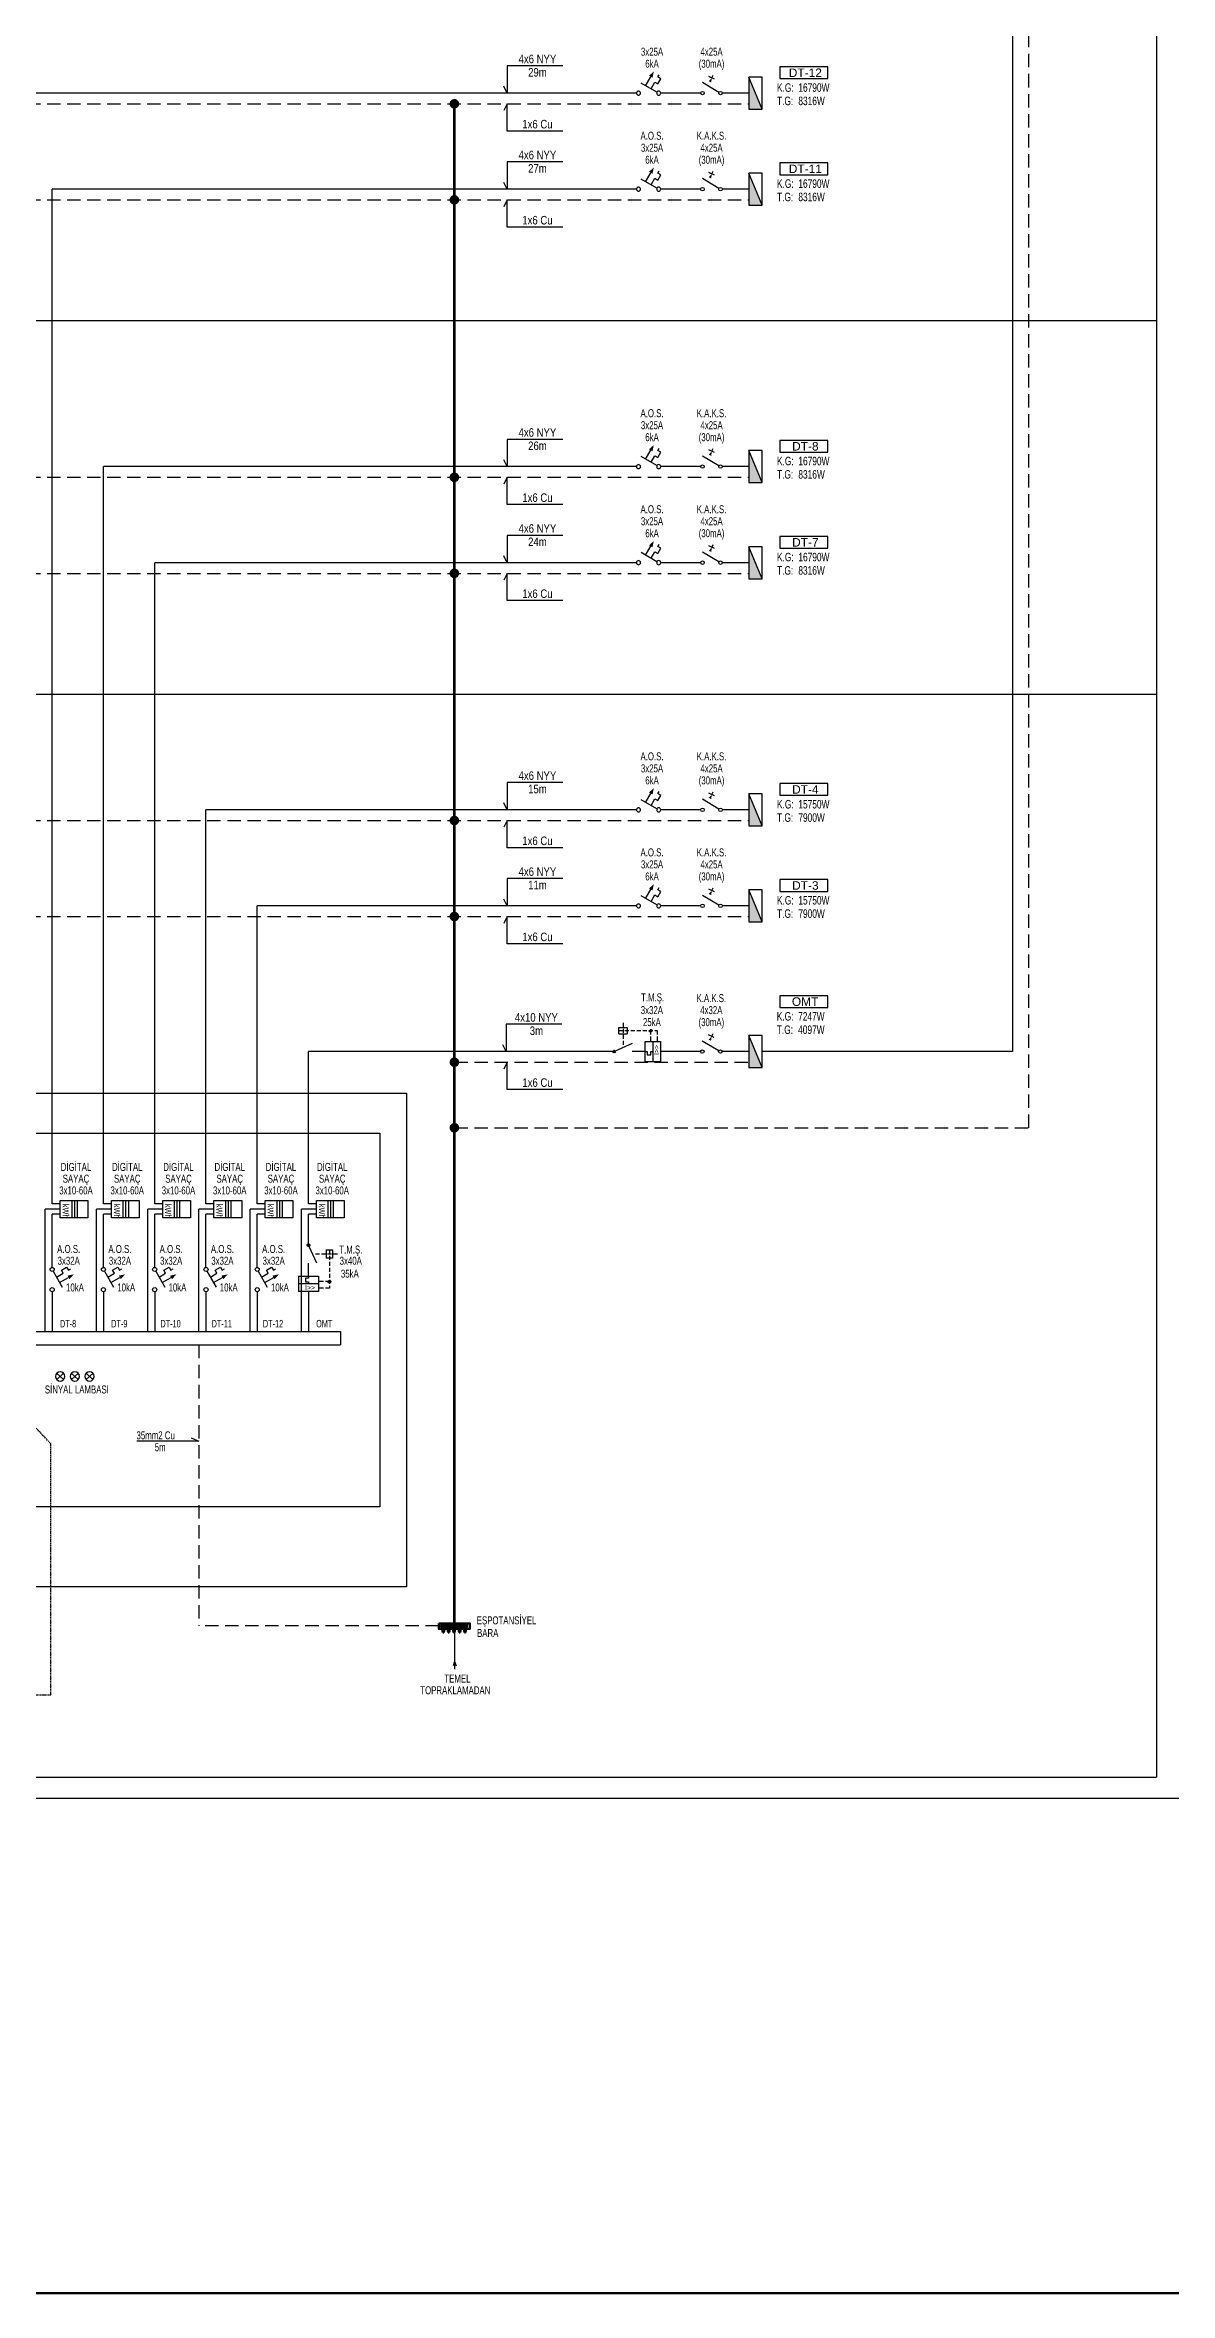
# Model space of a CAD drawing. Header units: millimetres. Extents: x 1852829 to 1882754, y -270850 to -231658.
# Drawn here: x 1876971 to 1879078, y -238520 to -234307 of the extents above; entities that cross this region are included whole.
import ezdxf
from ezdxf.enums import TextEntityAlignment as Align

# ---------------------------------------------------------------- set-up
doc = ezdxf.new("R2010")
doc.units = ezdxf.units.MM
for name, pattern in [('DASHED', [0.75, 0.5, -0.25]), ('DASHED2', [0.375, 0.25, -0.125]), ('HIDDEN', [0.375, 0.25, -0.125])]:
    doc.linetypes.add(name, pattern=pattern)
for name, color, linetype in [('00-SEMBOL', 1, 'Continuous'), ('E-SEMBOL', 2, 'Continuous'), ('KOLON ŞEMASI', 5, 'Continuous'), ('KOLON_SEMBOL', 3, 'Continuous')]:
    doc.layers.add(name, color=color, linetype=linetype)
doc.layers.add('a_çerçeve_line', color=7, linetype='Continuous', lineweight=50)
doc.layers.add('topraklamaa', color=3, linetype='Continuous', lineweight=40)
doc.styles.add('E_OPTIMUM_TEXT', font='')
doc.styles.add('ROMANS', font='arial.ttf', dxfattribs={"width": 0.7})
doc.styles.add('TR', font='TROMANS', dxfattribs={"width": 0.7})
doc.styles.get('E_OPTIMUM_TEXT').set_extended_font_data('@Arial Unicode MS')

# ---------------------------------------------------------------- blocks, each defined once
blk = doc.blocks.new('OPT_SAYAÇ')
at = {"layer": 'E-SEMBOL'}
for p, q in [((-19.7, 63), (19.7, 63)), ((-19.7, 0), (-19.7, 63)), ((19.7, 63), (19.7, 0)), ((-19.7, 38.3), (19.7, 38.3)), ((-19.7, 32.2), (19.7, 32.2)), ((-19.7, 26.1), (19.7, 26.1)), ((19.7, 0), (-19.7, 0))]:
    blk.add_line(p, q, dxfattribs=at)
at = {"layer": 'E-SEMBOL', "color": 2, "style": 'TR', "width": 0.7}
blk.add_text('kWh', height=14.14, dxfattribs=at).set_placement((-12, 5.4))
blk = doc.blocks.new('OPT_AOS')
at = {"layer": 'KOLON_SEMBOL', "color": 6}
blk.add_line((28.3, 14), (18.7, 30.8), dxfattribs=at)
for points in [[(18.1, 8.2), (11, 20.5), (5.2, 17.2), (-0.4, 27), (5.3, 30.3), (2.9, 34.4)], [(7.1, 1.9), (36.9, 18.9)]]:
    blk.add_lwpolyline(points, dxfattribs=at)
for centre in [(3.8, 0), (41.7, 0)]:
    blk.add_circle(centre, 3.79, dxfattribs=at)
at = {"layer": 'KOLON_SEMBOL', "color": 6, "linetype": 'Continuous'}
blk.add_solid([(22, 32.6), (15.4, 28.9), (13, 40.6)], dxfattribs=at)
blk = doc.blocks.new('OPT_KAK')
at = {"layer": 'KOLON_SEMBOL', "color": 6}
for p, q in [((4.7, 6.2), (23, 37.1)), ((29.6, 14.7), (34.7, 25.5)), ((31.9, 19.5), (37.2, 17))]:
    blk.add_line(p, q, dxfattribs=at)
blk.add_lwpolyline([(16.8, 26.7, 0, 0, 0), (31.9, 19.5, 0, 5.2, 0), (24.5, 23.1, 5.2, 5.2, 0)], format="xyseb", dxfattribs=at)
for centre in [(3.3, 37.1), (3.3, 3.3)]:
    blk.add_circle(centre, 3.25, dxfattribs=at)
blk = doc.blocks.new('APT')
at = {"layer": 'KOLON ŞEMASI'}
blk.add_hatch(color=2, dxfattribs=at).paths.add_polyline_path([(30, 25), (30, 0), (-30, 0)])
at = {"layer": 'KOLON ŞEMASI', "color": 2}
for p, q in [((30, 25), (-30, 0)), ((30, 25), (-30, 25)), ((-30, 25), (-30, 0)), ((-30, 0), (30, 0)), ((30, 0), (30, 25))]:
    blk.add_line(p, q, dxfattribs=at)
blk = doc.blocks.new('OPT_SINYAL')
at = {"layer": '00-SEMBOL', "color": 3}
for p, q in [((-12.6, 11.8), (12.6, -11.8)), ((13.4, 11.8), (-11.9, -11.7))]:
    blk.add_line(p, q, dxfattribs=at)
blk.add_circle((0.3, 0.4), 17.3, dxfattribs=at)
blk = doc.blocks.new('ESPOTANSIYEL TOPR.BARASI')
at = {"layer": 'topraklamaa', "linetype": 'Continuous', "lineweight": 50}
for p, q in [((-22.8, 8.9), (-22.8, 7.6)), ((-22.6, 9.2), (-21.6, 10)), ((-21.4, 10.3), (-21.4, 14.9)), ((-18.3, 14.8), (-21.4, 14.8)), ((-20.8, 14.9), (-20.8, 16.8)), ((-20.8, 16.8), (-18.9, 16.8)), ((-20.1, 10.3), (-20.1, 14.8)), ((-20.1, 14.8), (-20.1, 10.3)), ((-19.9, 14.8), (-19.9, 10.3)), ((-18.9, 16.8), (-18.9, 15.1)), ((-18.3, 10.3), (-18.3, 14.9)), ((-17.1, 9.2), (-18.1, 9.9)), ((-16.9, 7.4), (-16.9, 8.9)), ((-12.6, 8.9), (-12.6, 7.6)), ((-12.5, 9.2), (-11.4, 10)), ((-11.3, 10.3), (-11.3, 14.9)), ((-8.2, 14.8), (-11.3, 14.8)), ((-10.7, 14.9), (-10.7, 16.8)), ((-10.7, 16.8), (-8.7, 16.8)), ((-9.9, 10.3), (-9.9, 14.8)), ((-9.9, 14.8), (-9.9, 10.3)), ((-9.7, 14.8), (-9.7, 10.3)), ((-8.7, 16.8), (-8.7, 15.1)), ((-8.2, 10.3), (-8.2, 14.9)), ((-6.9, 9.2), (-8, 9.9)), ((-6.7, 7.4), (-6.7, 8.9)), ((-2.5, 8.9), (-2.5, 7.6)), ((-2.3, 9.2), (-1.2, 10)), ((-1.1, 10.3), (-1.1, 14.9)), ((2, 14.8), (-1.1, 14.8)), ((-0.5, 14.9), (-0.5, 16.8)), ((-0.5, 16.8), (1.5, 16.8)), ((0.3, 10.3), (0.3, 14.8)), ((0.3, 14.8), (0.3, 10.3)), ((0.5, 14.8), (0.5, 10.3)), ((1.5, 16.8), (1.5, 15.1)), ((2, 10.3), (2, 14.9)), ((3.3, 9.2), (2.2, 9.9)), ((3.5, 7.4), (3.5, 8.9)), ((7.7, 8.9), (7.7, 7.6)), ((7.9, 9.2), (8.9, 10)), ((9.1, 10.3), (9.1, 14.9)), ((12.2, 14.8), (9.1, 14.8)), ((9.7, 14.9), (9.7, 16.8)), ((9.7, 16.8), (11.7, 16.8)), ((10.5, 10.3), (10.5, 14.8)), ((10.5, 14.8), (10.5, 10.3)), ((10.7, 14.8), (10.7, 10.3)), ((11.7, 16.8), (11.7, 15.1)), ((12.2, 10.3), (12.2, 14.9)), ((13.5, 9.2), (12.4, 9.9)), ((13.7, 7.4), (13.7, 8.9)), ((17.9, 8.9), (17.9, 7.6)), ((18.1, 9.2), (19.1, 10)), ((19.3, 10.3), (19.3, 14.9)), ((22.4, 14.8), (19.3, 14.8)), ((19.9, 14.9), (19.9, 16.8)), ((19.9, 16.8), (21.9, 16.8)), ((20.7, 10.3), (20.7, 14.8)), ((20.7, 14.8), (20.7, 10.3)), ((20.9, 14.8), (20.9, 10.3)), ((21.9, 16.8), (21.9, 15.1)), ((22.4, 10.3), (22.4, 14.9)), ((23.7, 9.2), (22.6, 9.9)), ((23.9, 7.4), (23.9, 8.9))]:
    blk.add_line(p, q, dxfattribs=at)
at = {"layer": 'topraklamaa', "color": 1, "linetype": 'Continuous', "lineweight": 50}
blk.add_lwpolyline([(29.1, 0), (-29.1, 0), (-29.1, 10.2), (29.1, 10.2)], close=True, dxfattribs=at)
at = {"layer": 'topraklamaa', "linetype": 'Continuous', "lineweight": 50}
for centre in [(-19.8, 4.7), (-9.7, 4.7), (0.5, 4.7), (10.7, 4.7), (20.9, 4.7)]:
    blk.add_circle(centre, 1.72, dxfattribs=at)
for centre, radius, start, end in [((-19.9, 4.8), 3.92, 140.3008, 37.1292), ((-23.2, 7.6), 0.429, 320.3008, 0), ((-22.4, 8.9), 0.429, 127.6759, 180), ((-21.9, 10.3), 0.429, 307.6759, 0), ((-17.9, 10.3), 0.429, 180, 237.6708), ((-17.3, 8.9), 0.429, 0, 57.6708), ((-16.4, 7.4), 0.429, 180, 217.1292), ((-9.7, 4.8), 3.92, 140.3008, 37.1292), ((-13.1, 7.6), 0.429, 320.3008, 0), ((-12.2, 8.9), 0.429, 127.6759, 180), ((-11.7, 10.3), 0.429, 307.6759, 0), ((-7.7, 10.3), 0.429, 180, 237.6708), ((-7.1, 8.9), 0.429, 0, 57.6708), ((-6.2, 7.4), 0.429, 180, 217.1292), ((0.5, 4.8), 3.92, 140.3008, 37.1292), ((-2.9, 7.6), 0.429, 320.3008, 0), ((-2, 8.9), 0.429, 127.6759, 180), ((-1.5, 10.3), 0.429, 307.6759, 0), ((2.4, 10.3), 0.429, 180, 237.6708), ((3.1, 8.9), 0.429, 0, 57.6708), ((3.9, 7.4), 0.429, 180, 217.1292), ((10.6, 4.8), 3.92, 140.3008, 37.1292), ((7.3, 7.6), 0.429, 320.3008, 0), ((8.2, 8.9), 0.429, 127.6759, 180), ((8.7, 10.3), 0.429, 307.6759, 0), ((12.6, 10.3), 0.429, 180, 237.6708), ((13.3, 8.9), 0.429, 0, 57.6708), ((14.1, 7.4), 0.429, 180, 217.1292), ((20.8, 4.8), 3.92, 140.3008, 37.1292), ((17.5, 7.6), 0.429, 320.3008, 0), ((18.3, 8.9), 0.429, 127.6759, 180), ((18.9, 10.3), 0.429, 307.6759, 0), ((22.8, 10.3), 0.429, 180, 237.6708), ((23.4, 8.9), 0.429, 0, 57.6708), ((24.3, 7.4), 0.429, 180, 217.1292)]:
    blk.add_arc(centre, radius, start, end, dxfattribs=at)
blk = doc.blocks.new('OPT_KOMPAKT')
at = {"layer": 'KOLON_SEMBOL'}
blk.add_hatch(color=6, dxfattribs=at).paths.add_polyline_path([(-1.64, 8.71, 1), (-2.14, 8.71, 1)])
at = {"layer": 'KOLON_SEMBOL', "linetype": 'HIDDEN', "ltscale": 3}
blk.add_hatch(color=6, dxfattribs=at).paths.add_polyline_path([(2.29, 1.87, 1), (1.79, 1.87, 1)])
at = {"layer": 'KOLON_SEMBOL', "color": 6}
for p, q in [((-0.34, 5.34), (-1.78, 8.48)), ((-1.88, 2.89), (-1.88, 5.34)), ((1.45, 7.82), (2.64, 7.82)), ((1.45, 7.82), (1.45, 6.24)), ((2.64, 6.24), (1.45, 6.24)), ((2.64, 7.82), (2.64, 6.24)), ((-3.76, 2.89), (0, 2.89)), ((-3.76, 2.89), (-3.76, 0)), ((0, 1.45), (-3.76, 1.45)), ((0, 0), (-3.76, 0)), ((-2.46, 2.51), (-2.46, 1.84)), ((-1.88, 2.51), (-2.46, 2.51)), ((-2.46, 1.84), (-1.88, 1.84)), ((-1.88, 2.89), (-1.88, 2.51)), ((-1.88, 1.84), (-1.88, 1.45)), ((-1.88, 1.84), (-1.88, 1.45)), ((0, 2.89), (0, 0))]:
    blk.add_line(p, q, dxfattribs=at)
at = {"layer": 'KOLON_SEMBOL', "color": 6, "linetype": 'HIDDEN', "ltscale": 3}
for p, q in [((3.53, 7), (-1.1, 7)), ((2.04, 7.82), (2.04, 0.62)), ((2.04, 1.87), (0, 1.87)), ((2.04, 0.62), (0, 0.62))]:
    blk.add_line(p, q, dxfattribs=at)
at = {"layer": 'KOLON_SEMBOL', "color": 6}
blk.add_circle((-1.89, 8.71), 0.248, dxfattribs=at)
at = {"layer": 'KOLON_SEMBOL', "color": 6, "linetype": 'HIDDEN', "ltscale": 3}
blk.add_circle((2.04, 1.87), 0.248, dxfattribs=at)
at = {"layer": 'KOLON_SEMBOL', "color": 6, "style": 'ROMANS'}
blk.add_text('I>>', height=0.936, dxfattribs=at).set_placement((-0.65, 0.76), align=Align.MIDDLE_RIGHT)

msp = doc.modelspace()

# ---------------------------------------------------------------- linework, layer by layer
at = {"layer": 'a_çerçeve_line'}
msp.add_lwpolyline([(1873707.8, -232246.2), (1882754.3, -232246.2), (1882754.3, -238520.3), (1873707.8, -238520.3)], close=True, dxfattribs=at)
at = {"layer": 'KOLON ŞEMASI', "color": 0, "ltscale": 50}
for p in [(1879053.4, -233153.4), (1874547.7, -237553.4)]:
    msp.add_line(p, (1879053.4, -237553.4), dxfattribs=at)
at = {"layer": 'KOLON ŞEMASI', "color": 30, "linetype": 'DASHED', "ltscale": 50}
for p, q in [((1878813.8, -236336.3), (1878813.8, -233571.3)), ((1875662.5, -234417.2), (1878289.7, -234417.2)), ((1875662.5, -234597.2), (1878289.7, -234597.2)), ((1875662.5, -235117.2), (1878289.7, -235117.2)), ((1875662.5, -235297.2), (1878289.7, -235297.2)), ((1875662.5, -235760.4), (1878289.7, -235760.4)), ((1875662.5, -235940.4), (1878289.7, -235940.4)), ((1877737.8, -236213.5), (1878289.4, -236213.5)), ((1877737.8, -236336.3), (1878813.8, -236336.3)), ((1877259.3, -236743.4), (1877259.4, -237269.8)), ((1877708.6, -237269.8), (1877259.4, -237269.8)), ((1877738.3, -237336.6), (1877735.6, -237344.8)), ((1877738.3, -237336.6), (1877740.9, -237344.8))]:
    msp.add_line(p, q, dxfattribs=at)
at = {"layer": 'KOLON ŞEMASI', "color": 3, "ltscale": 50}
for p, q in [((1878783.3, -233872.9), (1878783.3, -236193.5)), ((1878078.9, -234397.2), (1876888.4, -234397.2)), ((1878199.4, -234397.2), (1878124.4, -234397.2)), ((1878289.7, -234397.2), (1878239.7, -234397.2)), ((1876984.5, -236479.1), (1876984.5, -234577.2)), ((1878078.9, -234577.2), (1876984.5, -234577.2)), ((1878199.4, -234577.2), (1878124.4, -234577.2)), ((1878289.7, -234577.2), (1878239.7, -234577.2)), ((1877080.5, -236479.1), (1877080.5, -235097.2)), ((1878078.9, -235097.2), (1877080.5, -235097.2)), ((1878199.4, -235097.2), (1878124.4, -235097.2)), ((1878289.7, -235097.2), (1878239.7, -235097.2)), ((1877176.5, -236479.1), (1877176.5, -235277.2)), ((1878078.9, -235277.2), (1877176.5, -235277.2)), ((1878199.4, -235277.2), (1878124.4, -235277.2)), ((1878289.7, -235277.2), (1878239.7, -235277.2)), ((1877272.5, -236479.1), (1877272.5, -235740.4)), ((1878078.9, -235740.4), (1877272.5, -235740.4)), ((1878199.4, -235740.4), (1878124.4, -235740.4)), ((1878289.7, -235740.4), (1878239.7, -235740.4)), ((1877368.5, -236479.1), (1877368.5, -235920.4)), ((1878078.9, -235920.4), (1877368.5, -235920.4)), ((1878199.4, -235920.4), (1878124.4, -235920.4)), ((1878289.7, -235920.4), (1878239.7, -235920.4)), ((1877464.5, -236479.1), (1877464.5, -236193.5)), ((1878034.5, -236193.5), (1877464.5, -236193.5)), ((1878199, -236193.5), (1878124, -236193.5)), ((1878289.4, -236193.5), (1878239.4, -236193.5)), ((1878783.3, -236193.5), (1878314.4, -236193.5)), ((1876971.3, -236718.5), (1876971.4, -236488.9)), ((1876999.5, -236488.9), (1876971.4, -236488.9)), ((1876999.5, -236479.1), (1876984.5, -236479.1)), ((1877067.3, -236718.5), (1877067.4, -236488.9)), ((1877095.5, -236488.9), (1877067.4, -236488.9)), ((1877095.5, -236479.1), (1877080.5, -236479.1)), ((1877163.3, -236718.5), (1877163.4, -236488.9)), ((1877191.5, -236488.9), (1877163.4, -236488.9)), ((1877191.5, -236479.1), (1877176.5, -236479.1)), ((1877259.3, -236718.5), (1877259.4, -236488.9)), ((1877287.5, -236488.9), (1877259.4, -236488.9)), ((1877287.5, -236479.1), (1877272.5, -236479.1)), ((1877383.5, -236488.9), (1877355.4, -236488.9)), ((1877355.4, -236718.5), (1877355.4, -236488.9)), ((1877383.5, -236479.1), (1877368.5, -236479.1)), ((1877479.5, -236488.9), (1877451.4, -236488.9)), ((1877451.4, -236718.5), (1877451.4, -236488.9)), ((1877479.5, -236479.1), (1877464.5, -236479.1)), ((1876984.4, -236598), (1876984.4, -236498)), ((1876999.7, -236498), (1876984.4, -236498)), ((1877080.4, -236598), (1877080.4, -236498)), ((1877095.7, -236498), (1877080.4, -236498)), ((1877176.4, -236598), (1877176.4, -236498)), ((1877191.7, -236498), (1877176.4, -236498)), ((1877272.5, -236598), (1877272.5, -236498)), ((1877287.7, -236498), (1877272.5, -236498)), ((1877368.5, -236598), (1877368.5, -236498)), ((1877383.7, -236498), (1877368.5, -236498)), ((1877464.5, -236556.4), (1877464.5, -236498)), ((1877479.7, -236498), (1877464.5, -236498)), ((1876984.4, -236643.4), (1876984.4, -236718.4)), ((1877080.4, -236643.4), (1877080.4, -236718.4)), ((1877176.4, -236643.4), (1877176.4, -236718.4)), ((1877272.5, -236643.4), (1877272.5, -236718.4)), ((1877368.5, -236643.4), (1877368.5, -236718.4)), ((1877464.5, -236643.4), (1877464.5, -236718.4))]:
    msp.add_line(p, q, dxfattribs=at)
at = {"layer": 'KOLON ŞEMASI', "color": 7, "ltscale": 50}
for p, q in [((1874547.7, -234823.4), (1879053.4, -234823.4)), ((1874547.7, -235523.4), (1879053.4, -235523.4))]:
    msp.add_line(p, q, dxfattribs=at)
at = {"layer": 'KOLON ŞEMASI', "color": 1}
for p, q in [((1876239.3, -236718.4), (1877524.4, -236718.4)), ((1876239.3, -236743.4), (1877524.4, -236743.4)), ((1877524.4, -236718.4), (1877524.4, -236743.4))]:
    msp.add_line(p, q, dxfattribs=at)
at = {"layer": 'KOLON ŞEMASI', "color": 1, "linetype": 'HIDDEN', "ltscale": 8}
for p, q in [((1876982, -236928.9), (1876954.3, -236899.1)), ((1876982, -237398.9), (1876982, -236928.9)), ((1874894.8, -237398.9), (1876982, -237398.9))]:
    msp.add_line(p, q, dxfattribs=at)
at = {"layer": 'KOLON ŞEMASI', "color": 4, "ltscale": 50}
for p, q in [((1877244.7, -236917.6), (1877259.4, -236923.8)), ((1877259.4, -236923.8), (1877142.9, -236923.8))]:
    msp.add_line(p, q, dxfattribs=at)
at = {"layer": 'KOLON ŞEMASI', "color": 30, "ltscale": 50}
msp.add_line((1877738.3, -237282.1), (1877738.3, -237350.9), dxfattribs=at)
at = {"layer": 'KOLON ŞEMASI', "color": 0, "ltscale": 50}
msp.add_lwpolyline([(1879103.4, -237593.4), (1874447.7, -237593.4), (1874447.7, -233113.4), (1879103.4, -233113.4)], dxfattribs=at)
at = {"layer": 'KOLON ŞEMASI', "color": 4, "ltscale": 50}
for points in [[(1877940.9, -234346.1), (1877836.7, -234346.1), (1877836.7, -234397.2), (1877830.3, -234384.4)], [(1877940.9, -234468.3), (1877836.7, -234468.3), (1877836.7, -234417.2), (1877830.3, -234430)], [(1877940.9, -234526.1), (1877836.7, -234526.1), (1877836.7, -234577.2), (1877830.3, -234564.4)], [(1877940.9, -234648.3), (1877836.7, -234648.3), (1877836.7, -234597.2), (1877830.3, -234610)], [(1877940.9, -235046.1), (1877836.7, -235046.1), (1877836.7, -235097.2), (1877830.3, -235084.4)], [(1877940.9, -235168.3), (1877836.7, -235168.3), (1877836.7, -235117.2), (1877830.3, -235130)], [(1877940.9, -235226.1), (1877836.7, -235226.1), (1877836.7, -235277.2), (1877830.3, -235264.4)], [(1877940.9, -235348.3), (1877836.7, -235348.3), (1877836.7, -235297.2), (1877830.3, -235310)], [(1877940.9, -235689.3), (1877836.7, -235689.3), (1877836.7, -235740.4), (1877830.3, -235727.6)], [(1877940.9, -235811.5), (1877836.7, -235811.5), (1877836.7, -235760.4), (1877830.3, -235773.2)], [(1877940.9, -235869.3), (1877836.7, -235869.3), (1877836.7, -235920.4), (1877830.3, -235907.6)], [(1877940.9, -235991.5), (1877836.7, -235991.5), (1877836.7, -235940.4), (1877830.3, -235953.2)], [(1877939, -236142.4), (1877834.8, -236142.4), (1877834.8, -236193.5), (1877828.4, -236180.7)], [(1877941.1, -236264.6), (1877836.9, -236264.6), (1877836.9, -236213.5), (1877830.5, -236226.3)]]:
    msp.add_lwpolyline(points, dxfattribs=at)
for points in [[(1878437.7, -234370), (1878437.7, -234348), (1878347.7, -234348), (1878347.7, -234370)], [(1878437.7, -234550), (1878437.7, -234528), (1878347.7, -234528), (1878347.7, -234550)], [(1878437.7, -235070), (1878437.7, -235048), (1878347.7, -235048), (1878347.7, -235070)], [(1878437.7, -235250), (1878437.7, -235228), (1878347.7, -235228), (1878347.7, -235250)], [(1878437.7, -235713.2), (1878437.7, -235691.2), (1878347.7, -235691.2), (1878347.7, -235713.2)], [(1878437.7, -235893.2), (1878437.7, -235871.2), (1878347.7, -235871.2), (1878347.7, -235893.2)], [(1878437.4, -236110.8), (1878437.4, -236088.8), (1878347.4, -236088.8), (1878347.4, -236110.8)]]:
    msp.add_lwpolyline(points, close=True, dxfattribs=at)
at = {"layer": 'KOLON ŞEMASI', "color": 30, "linetype": 'DASHED', "ltscale": 50, "const_width": 9}
for points in [[(1877733.3, -234417.2, 1), (1877742.3, -234417.2, 1)], [(1877733.3, -234597.2, 1), (1877742.3, -234597.2, 1)], [(1877733.3, -235117.2, 1), (1877742.3, -235117.2, 1)], [(1877733.3, -235297.2, 1), (1877742.3, -235297.2, 1)], [(1877733.3, -235760.4, 1), (1877742.3, -235760.4, 1)], [(1877733.3, -235940.4, 1), (1877742.3, -235940.4, 1)], [(1877733.3, -236213.5, 1), (1877742.3, -236213.5, 1)], [(1877733.3, -236336.3, 1), (1877742.3, -236336.3, 1)]]:
    msp.add_lwpolyline(points, format="xyb", close=True, dxfattribs=at)
at = {"layer": 'KOLON ŞEMASI', "color": 30, "linetype": 'DASHED', "ltscale": 50, "const_width": 5}
msp.add_lwpolyline([(1877737.8, -237265.3), (1877737.8, -237265.3), (1877737.8, -237265.3), (1877737.8, -234417.2)], dxfattribs=at)
at = {"layer": 'KOLON ŞEMASI', "color": 0, "ltscale": 50}
for points in [[(1876155.6, -236271.5), (1877648.4, -236271.5), (1877648.4, -237196.5), (1876155.6, -237196.5)], [(1876205.6, -236346.5), (1877598.4, -236346.5), (1877598.4, -237046.5), (1876205.6, -237046.5)]]:
    msp.add_lwpolyline(points, close=True, dxfattribs=at)

# ---------------------------------------------------------------- block references
at = {"layer": 'KOLON ŞEMASI', "xscale": -1}
for p in [(1878124.4, -234397.2), (1878124.4, -234577.2), (1878124.4, -235097.2), (1878124.4, -235277.2), (1878124.4, -235740.4), (1878124.4, -235920.4)]:
    msp.add_blockref('OPT_AOS', p, dxfattribs=at)
at = {"layer": 'KOLON ŞEMASI'}
for name, p, rotation in [('OPT_KAK', (1878239.7, -234400.4), 89.99999999999999), ('APT', (1878289.7, -234397.2), 270), ('OPT_KAK', (1878239.7, -234580.4), 89.99999999999999), ('APT', (1878289.7, -234577.2), 270), ('OPT_KAK', (1878239.7, -235100.4), 89.99999999999999), ('APT', (1878289.7, -235097.2), 270), ('OPT_KAK', (1878239.7, -235280.4), 89.99999999999999), ('APT', (1878289.7, -235277.2), 270), ('OPT_KAK', (1878239.7, -235743.7), 89.99999999999999), ('APT', (1878289.7, -235740.4), 270), ('OPT_KAK', (1878239.7, -235923.7), 89.99999999999999), ('APT', (1878289.7, -235920.4), 270), ('OPT_KAK', (1878239.4, -236196.8), 89.99999999999999), ('APT', (1878289.4, -236193.5), 270), ('OPT_AOS', (1876984.4, -236598), 270), ('OPT_AOS', (1877080.4, -236598), 270), ('OPT_AOS', (1877176.4, -236598), 270), ('OPT_AOS', (1877272.5, -236598), 270), ('OPT_AOS', (1877368.5, -236598), 270)]:
    msp.add_blockref(name, p, dxfattribs=dict(at, rotation=rotation))
for name, p, xscale, yscale, zscale, rotation in [('OPT_KOMPAKT', (1878124, -236174.7), 10, 10, 10, 90), ('OPT_SAYAÇ', (1876999.5, -236488.9), 0.8235430000004271, 0.8235430000004271, 0.8235430000004271, 270), ('OPT_SAYAÇ', (1877095.5, -236488.9), 0.8235430000004271, 0.8235430000004271, 0.8235430000004271, 270), ('OPT_SAYAÇ', (1877191.5, -236488.9), 0.8235430000004271, 0.8235430000004271, 0.8235430000004271, 270), ('OPT_SAYAÇ', (1877287.5, -236488.9), 0.8235430000004271, 0.8235430000004271, 0.8235430000004271, 270), ('OPT_SAYAÇ', (1877383.5, -236488.9), 0.8235430000004271, 0.8235430000004271, 0.8235430000004271, 270), ('OPT_SAYAÇ', (1877479.5, -236488.9), 0.8235430000004271, 0.8235430000004271, 0.8235430000004271, 270)]:
    msp.add_blockref(name, p, dxfattribs=dict(at, xscale=xscale, yscale=yscale, zscale=zscale, rotation=rotation))
at = {"layer": 'KOLON ŞEMASI', "xscale": 10, "yscale": 10, "zscale": 10}
msp.add_blockref('OPT_KOMPAKT', (1877483.3, -236643.4), dxfattribs=at)
at = {"layer": 'KOLON ŞEMASI', "color": 2, "xscale": -0.507420968064295, "yscale": 0.5074209680609386, "zscale": 0.5074209680629785}
for p in [(1876999.5, -236802.4, -41.3), (1877027, -236802.4, -41.3), (1877054.6, -236802.4, -41.3)]:
    msp.add_blockref('OPT_SINYAL', p, dxfattribs=at)
at = {"layer": 'topraklamaa', "linetype": 'DASHED2', "ltscale": 2, "rotation": 180}
msp.add_blockref('ESPOTANSIYEL TOPR.BARASI', (1877737.8, -237265.3), dxfattribs=at)

# ---------------------------------------------------------------- texts
at = {"layer": 'KOLON ŞEMASI', "color": 4, "ltscale": 50, "style": 'E_OPTIMUM_TEXT'}
for s, height, width, p in [('4x6 NYY', 16, 0.8, (1877893.4, -234333.1)), ('3x25A', 15, 0.7, (1878108.1, -234319.5)), ('6kA', 15, 0.7, (1878108.1, -234342)), ('(30mA)', 15, 0.7, (1878219.6, -234342)), ('4x25A', 15, 0.7, (1878219.6, -234319.5)), ('29m', 16, 0.8, (1877893.4, -234358.1)), ('1x6 Cu', 16, 0.8, (1877893.4, -234455.3)), ('A.O.S.', 15, 0.7, (1878108.1, -234477)), ('K.A.K.S.', 15, 0.7, (1878219.6, -234477)), ('4x6 NYY', 16, 0.8, (1877893.4, -234513.1)), ('3x25A', 15, 0.7, (1878108.1, -234499.5)), ('6kA', 15, 0.7, (1878108.1, -234522)), ('(30mA)', 15, 0.7, (1878219.6, -234522)), ('4x25A', 15, 0.7, (1878219.6, -234499.5)), ('27m', 16, 0.8, (1877893.4, -234538.1)), ('1x6 Cu', 16, 0.8, (1877893.4, -234635.3)), ('A.O.S.', 15, 0.7, (1878108.1, -234997)), ('3x25A', 15, 0.7, (1878108.1, -235019.5)), ('K.A.K.S.', 15, 0.7, (1878219.6, -234997)), ('4x25A', 15, 0.7, (1878219.6, -235019.5)), ('4x6 NYY', 16, 0.8, (1877893.4, -235033.1)), ('26m', 16, 0.8, (1877893.4, -235058.1)), ('6kA', 15, 0.7, (1878108.1, -235042)), ('(30mA)', 15, 0.7, (1878219.6, -235042)), ('1x6 Cu', 16, 0.8, (1877893.4, -235155.3)), ('A.O.S.', 15, 0.7, (1878108.1, -235177)), ('K.A.K.S.', 15, 0.7, (1878219.6, -235177)), ('4x6 NYY', 16, 0.8, (1877893.4, -235213.1)), ('24m', 16, 0.8, (1877893.4, -235238.1)), ('3x25A', 15, 0.7, (1878108.1, -235199.5)), ('6kA', 15, 0.7, (1878108.1, -235222)), ('(30mA)', 15, 0.7, (1878219.6, -235222)), ('4x25A', 15, 0.7, (1878219.6, -235199.5)), ('1x6 Cu', 16, 0.8, (1877893.4, -235335.3)), ('A.O.S.', 15, 0.7, (1878108.1, -235640.2)), ('K.A.K.S.', 15, 0.7, (1878219.6, -235640.2)), ('4x6 NYY', 16, 0.8, (1877893.4, -235676.3)), ('15m', 16, 0.8, (1877893.4, -235701.3)), ('3x25A', 15, 0.7, (1878108.1, -235662.7)), ('6kA', 15, 0.7, (1878108.1, -235685.2)), ('(30mA)', 15, 0.7, (1878219.6, -235685.2)), ('4x25A', 15, 0.7, (1878219.6, -235662.7)), ('1x6 Cu', 16, 0.8, (1877893.4, -235798.5)), ('A.O.S.', 15, 0.7, (1878108.1, -235820.2)), ('K.A.K.S.', 15, 0.7, (1878219.6, -235820.2)), ('4x6 NYY', 16, 0.8, (1877893.4, -235856.3)), ('3x25A', 15, 0.7, (1878108.1, -235842.7)), ('6kA', 15, 0.7, (1878108.1, -235865.2)), ('(30mA)', 15, 0.7, (1878219.6, -235865.2)), ('4x25A', 15, 0.7, (1878219.6, -235842.7)), ('11m', 16, 0.8, (1877893.4, -235881.3)), ('1x6 Cu', 16, 0.8, (1877893.4, -235978.5)), ('3x32A', 15, 0.7, (1878107.8, -236115.8)), ('T.M.Ş.', 15, 0.7, (1878109.2, -236091.8)), ('K.A.K.S.', 15, 0.7, (1878219.2, -236093.3)), ('4x32A', 15, 0.7, (1878219.2, -236115.8)), ('4x10 NYY', 16, 0.8, (1877891.5, -236129.4)), ('3m', 16, 0.8, (1877891.5, -236154.4)), ('25kA', 15, 0.7, (1878107.8, -236138.3)), ('(30mA)', 15, 0.7, (1878219.2, -236138.3)), ('1x6 Cu', 16, 0.8, (1877893.6, -236251.6)), ('DİGİTAL', 15, 0.7, (1877029, -236409.7)), ('DİGİTAL', 15, 0.7, (1877125, -236409.7)), ('DİGİTAL', 15, 0.7, (1877221, -236409.7)), ('DİGİTAL', 15, 0.7, (1877317, -236409.7)), ('DİGİTAL', 15, 0.7, (1877413, -236409.7)), ('DİGİTAL', 15, 0.7, (1877509, -236409.7)), ('3x10-60A', 15, 0.7, (1877029, -236453.7)), ('SAYAÇ', 15, 0.7, (1877029, -236431.7)), ('3x10-60A', 15, 0.7, (1877125, -236453.7)), ('SAYAÇ', 15, 0.7, (1877125, -236431.7)), ('3x10-60A', 15, 0.7, (1877221, -236453.7)), ('SAYAÇ', 15, 0.7, (1877221, -236431.7)), ('3x10-60A', 15, 0.7, (1877317, -236453.7)), ('SAYAÇ', 15, 0.7, (1877317, -236431.7)), ('3x10-60A', 15, 0.7, (1877413, -236453.7)), ('SAYAÇ', 15, 0.7, (1877413, -236431.7)), ('3x10-60A', 15, 0.7, (1877509, -236453.7)), ('SAYAÇ', 15, 0.7, (1877509, -236431.7)), ('A.O.S.', 15, 0.7, (1877015.3, -236563.5)), ('3x32A', 15, 0.7, (1877015.3, -236585.5)), ('A.O.S.', 15, 0.7, (1877111.3, -236563.5)), ('3x32A', 15, 0.7, (1877111.3, -236585.5)), ('A.O.S.', 15, 0.7, (1877207.3, -236563.5)), ('3x32A', 15, 0.7, (1877207.3, -236585.5)), ('A.O.S.', 15, 0.7, (1877303.3, -236563.5)), ('3x32A', 15, 0.7, (1877303.3, -236585.5)), ('A.O.S.', 15, 0.7, (1877399.3, -236563.5)), ('3x32A', 15, 0.7, (1877399.3, -236585.5)), ('T.M.Ş.', 15, 0.7, (1877543.8, -236564.5)), ('3x40A', 15, 0.7, (1877543.7, -236585.5)), ('35kA', 15, 0.7, (1877542, -236609.7)), ('10kA', 15, 0.7, (1877027.1, -236635.6)), ('10kA', 15, 0.7, (1877123.1, -236635.6)), ('10kA', 15, 0.7, (1877219.1, -236635.6)), ('10kA', 15, 0.7, (1877315.1, -236635.6)), ('10kA', 15, 0.7, (1877411.1, -236635.6)), ('DT-8', 14, 0.7, (1877014.1, -236703.4)), ('DT-9', 14, 0.7, (1877110.1, -236703.4)), ('DT-10', 14, 0.7, (1877206.1, -236703.4)), ('DT-11', 14, 0.7, (1877302.1, -236703.4)), ('DT-12', 14, 0.7, (1877398.1, -236703.4)), ('OMT', 14, 0.7, (1877494.1, -236703.4)), ('SİNYAL LAMBASI', 15, 0.7, (1877030.6, -236826.8)), ('EŞPOTANSİYEL', 15, 0.7, (1877835.6, -237259.5)), ('BARA', 15, 0.7, (1877800.3, -237283.2))]:
    msp.add_text(s, height=height, dxfattribs=dict(at, width=width)).set_placement(p, align=Align.MIDDLE_CENTER)
at = {"layer": 'KOLON ŞEMASI', "color": 4, "ltscale": 50, "style": 'E_OPTIMUM_TEXT', "width": 0.7}
for s, height, p in [('K.G:', 16, (1878342.2, -234394.7)), ('16790W', 16, (1878382.2, -234394.7)), ('T.G:', 16, (1878342.2, -234419.7)), ('8316W', 16, (1878382.2, -234419.7)), ('K.G:', 16, (1878342.2, -234574.7)), ('16790W', 16, (1878382.2, -234574.7)), ('T.G:', 16, (1878342.2, -234599.7)), ('8316W', 16, (1878382.2, -234599.7)), ('T.G:', 16, (1878342.2, -235119.7)), ('K.G:', 16, (1878342.2, -235094.7)), ('8316W', 16, (1878382.2, -235119.7)), ('16790W', 16, (1878382.2, -235094.7)), ('K.G:', 16, (1878342.2, -235274.7)), ('16790W', 16, (1878382.2, -235274.7)), ('T.G:', 16, (1878342.2, -235299.7)), ('8316W', 16, (1878382.2, -235299.7)), ('K.G:', 16, (1878342.2, -235737.9)), ('15750W', 16, (1878382.2, -235737.9)), ('T.G:', 16, (1878342.2, -235762.9)), ('7900W', 16, (1878382.2, -235762.9)), ('K.G:', 16, (1878342.2, -235917.9)), ('15750W', 16, (1878382.2, -235917.9)), ('T.G:', 16, (1878342.2, -235942.9)), ('7900W', 16, (1878382.2, -235942.9)), ('T.G:', 16, (1878341.8, -236160.5)), ('K.G:', 16, (1878341.8, -236135.5)), ('4097W', 16, (1878381.8, -236160.5)), ('7247W', 16, (1878381.8, -236135.5)), ('35mm2 Cu', 15, (1877142.4, -236920.2)), ('5m', 15, (1877176.5, -236942.5)), ('TEMEL', 15, (1877719.1, -237376)), ('TOPRAKLAMADAN', 15, (1877674, -237398))]:
    msp.add_text(s, height=height, dxfattribs=at).set_placement(p)
at = {"layer": 'KOLON ŞEMASI', "color": 4, "ltscale": 50, "style": 'ROMANS'}
for s, p in [('DT-12', (1878395.3, -234359, 0)), ('DT-11', (1878395.3, -234539, 0)), ('DT-8', (1878395.3, -235059, 0)), ('DT-7', (1878395.3, -235239, 0)), ('DT-4', (1878395.3, -235702.2, 0)), ('DT-3', (1878395.3, -235882.2, 0)), ('OMT', (1878394.9, -236099.8, 0))]:
    msp.add_text(s, height=16, dxfattribs=at).set_placement(p, align=Align.MIDDLE_CENTER)

doc.saveas('drawing.dxf')
